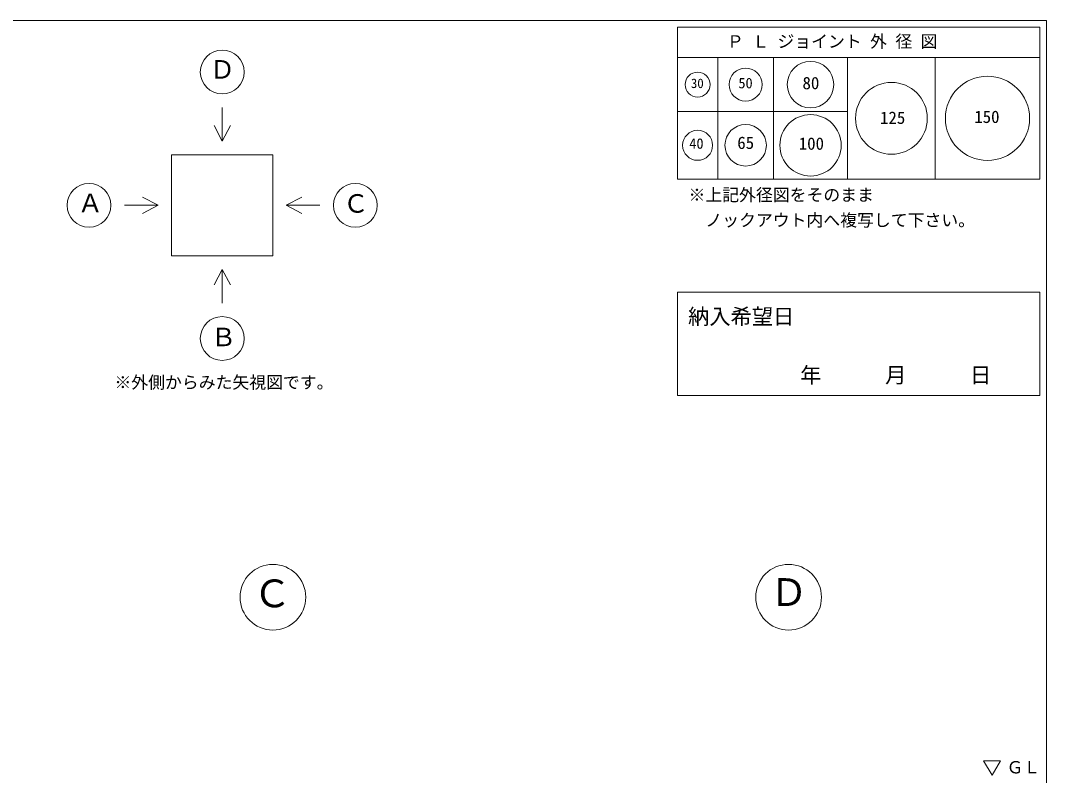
# Model space of a CAD drawing. Units: millimetres, scale not verified. Extents: x -4890 to 18490, y -2328 to 2328.
# Drawn here: x 1846 to 4890, y 89 to 2328 of the extents above; entities that cross this region are included whole.
import ezdxf
from ezdxf.enums import TextEntityAlignment as Align

# ---------------------------------------------------------------- set-up
doc = ezdxf.new("R2010")
doc.units = ezdxf.units.MM
doc.header["$LTSCALE"] = 10
for name, color, linetype, lineweight in [('0-2_waku', 7, 'Continuous', 18), ('0-3_gaikei', 7, 'Continuous', 18), ('0-8_hole', 7, 'Continuous', 18), ('0-E_文字１', 7, 'Continuous', 18)]:
    doc.layers.add(name, color=color, linetype=linetype, lineweight=lineweight)
doc.styles.add('ＭＳ ゴシック', font='')
doc.styles.get('ＭＳ ゴシック').set_extended_font_data('MS Gothic')

msp = doc.modelspace()

# ---------------------------------------------------------------- linework, layer by layer
at = {"layer": '0-2_waku'}
for p, q in [((3794.94, 2307.82), (3794.94, 1857.82)), ((3794.94, 2307.82), (4869.94, 2307.82)), ((3794.94, 2307.82), (4869.94, 2307.82)), ((3794.94, 2307.82), (4869.94, 2307.82)), ((3794.94, 2307.82), (3794.94, 1857.82)), ((3794.94, 2307.82), (4869.94, 2307.82)), ((3794.94, 2307.82), (4869.94, 2307.82)), ((3794.94, 2307.82), (4869.94, 2307.82)), ((4869.94, 2307.82), (4869.94, 1857.82)), ((4869.94, 2307.82), (4869.94, 1857.82)), ((3794.94, 2217.82), (4869.94, 2217.82)), ((3914.94, 2217.82), (3914.94, 1857.82)), ((4079.94, 2217.82), (4079.94, 1857.82)), ((4299.94, 2217.82), (4299.94, 1857.82)), ((4559.94, 2217.82), (4559.94, 1857.82)), ((3794.94, 2057.82), (4299.94, 2057.82)), ((3794.94, 1857.82), (4869.94, 1857.82)), ((3794.94, 1857.82), (4869.94, 1857.82))]:
    msp.add_line(p, q, dxfattribs=at)
msp.add_lwpolyline([(-1230.06, 2327.82), (4889.94, 2327.82), (4889.94, -1947.18)], dxfattribs=at)
at = {"layer": '0-3_gaikei'}
for p, q in [((2444.55, 2070.05), (2444.55, 1970.05)), ((2444.55, 1970.05), (2420.43, 2016.42)), ((2444.55, 1970.05), (2468.68, 2016.42)), ((2294.55, 1930.05), (2594.55, 1930.05)), ((2294.55, 1930.05), (2294.55, 1630.05)), ((2594.55, 1930.05), (2594.55, 1630.05)), ((2254.55, 1780.05), (2208.18, 1804.17)), ((2634.55, 1780.05), (2680.93, 1804.17)), ((2154.55, 1780.05), (2254.55, 1780.05)), ((2254.55, 1780.05), (2208.18, 1755.92)), ((2294.55, 1630.05), (2594.55, 1630.05)), ((2444.55, 1590.05), (2420.43, 1543.67)), ((2444.55, 1590.05), (2468.68, 1543.67)), ((2444.55, 1490.05), (2444.55, 1590.05))]:
    msp.add_line(p, q, dxfattribs=at)
msp.add_lwpolyline([(2734.55, 1780.05), (2634.55, 1780.05), (2680.93, 1755.92)], dxfattribs=at)
for centre, radius in [((2444.55, 2175.05), 65), ((2049.55, 1780.05), 65), ((2839.55, 1780.05), 65), ((2444.55, 1385.05), 65), ((2594.94, 617.82), 97.5), ((4124.94, 617.82), 97.5)]:
    msp.add_circle(centre, radius, dxfattribs=at)
at = {"layer": '0-8_hole', "lineweight": 5}
for p, q in [((3794.94, 1522.53), (3794.94, 1215.82)), ((3794.94, 1215.82), (4869.94, 1215.82))]:
    msp.add_line(p, q, dxfattribs=at)
msp.add_lwpolyline([(4869.94, 1215.82), (4869.94, 1522.53), (3794.94, 1522.53), (3794.94, 1215.82), (4869.94, 1215.82), (4869.94, 1522.53), (3794.94, 1522.53)], dxfattribs=at)
at = {"layer": '0-8_hole'}
for centre, radius in [((4189.94, 2137.82), 69), ((3854.94, 2137.82), 37), ((3997.44, 2137.82), 49), ((4714.94, 2037.82), 125), ((4429.94, 2037.82), 106.5), ((4189.94, 1957.82), 91), ((3997.44, 1957.82), 61.5), ((3854.94, 1957.82), 44.5)]:
    msp.add_circle(centre, radius, dxfattribs=at)
at = {"layer": '0-E_文字１'}
for p, q in [((4728.68, 89.96), (4703.48, 132.91)), ((4703.48, 132.91), (4753.88, 132.91)), ((4728.68, 89.96), (4753.88, 132.91))]:
    msp.add_line(p, q, dxfattribs=at)

# ---------------------------------------------------------------- texts
at = {"layer": '0-8_hole', "style": 'ＭＳ ゴシック'}
for s, height, p in [('30', 28.04, (3834.89, 2119.29)), ('50', 31.16, (3975.85, 2117.48)), ('80', 36.66, (4166.12, 2113.14)), ('125', 36.66, (4396.22, 2010.4)), ('150', 36.66, (4675.76, 2013.05)), ('65', 36.66, (3972.66, 1936.1)), ('100', 36.66, (4155, 1933.65)), ('40', 31.16, (3830.22, 1938.23)), ('納入希望日', 46.19, (3826.63, 1413.26))]:
    msp.add_text(s, height=height, dxfattribs=at).set_placement(p, align=Align.BOTTOM_LEFT)
at = {"layer": '0-E_文字１', "style": 'ＭＳ ゴシック'}
for s, height, p in [('Ｐ Ｌ ジョイント 外 径 図', 36.66, (3941.87, 2236.65)), ('Ｄ', 54.99, (2407.45, 2138.94)), ('※上記外径図をそのまま', 36.66, (3827.9, 1781.63)), ('Ａ', 54.99, (2015.73, 1743.04)), ('Ｃ', 54.99, (2803.52, 1741.48)), ('\u3000ノックアウト内へ複写して下さい。', 36.66, (3827.9, 1706.63)), ('Ｂ', 54.99, (2410.8, 1345.53)), ('※外側からみた矢視図です。', 36.66, (2124.76, 1225.68)), ('\u3000\u3000\u3000年\u3000\u3000\u3000月\u3000\u3000\u3000日     ', 46.19, (3970.15, 1239.58)), ('Ｃ', 82.48, (2536.38, 563.28)), ('Ｄ', 82.48, (4069.18, 567)), ('ＧＬ', 36.66, (4771.48, 84.42))]:
    msp.add_text(s, height=height, dxfattribs=at).set_placement(p, align=Align.BOTTOM_LEFT)

doc.saveas('drawing.dxf')
